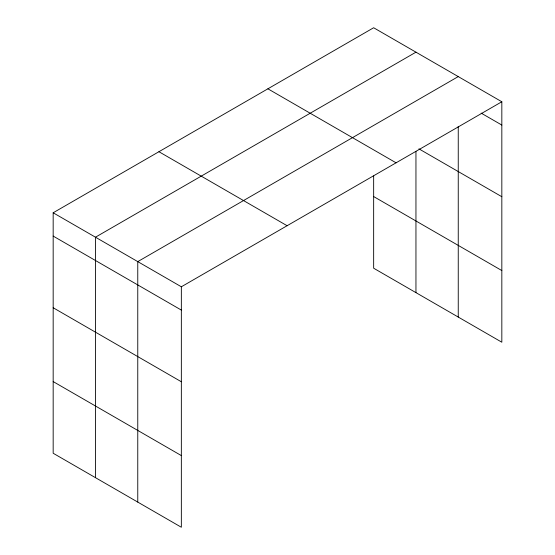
<?xml version="1.0" encoding="UTF-8"?>
<svg xmlns="http://www.w3.org/2000/svg" width="555" height="555" viewBox="0 0 555 555"><rect width="100%" height="100%" fill="white"/><g stroke="black" fill="none" stroke-linecap="round" stroke-linejoin="round"><path stroke-width="0.83" d="M501.831 101.752L181.346 286.782L181.346 527.25L53.169 453.248L53.169 212.78L373.654 27.75L501.831 101.752L501.831 342.22L373.654 268.218L373.654 175.949M415.952 52.17L95.467 237.2L95.467 477.668M458.25 76.59L137.765 261.62L137.765 502.088M481.15 113.116L501.831 125.055M418.921 148.851L501.831 196.72M267.892 88.807L396.069 162.816M373.654 196.553L501.831 270.556M158.931 151.723L287.108 225.725M53.169 212.78L181.346 286.782M53.169 236.083L181.346 310.085M53.169 307.748L181.346 381.75M53.169 381.583L181.346 455.586M458.25 126.339L458.25 317.058M415.952 151.432L415.952 292.638"/></g></svg>
